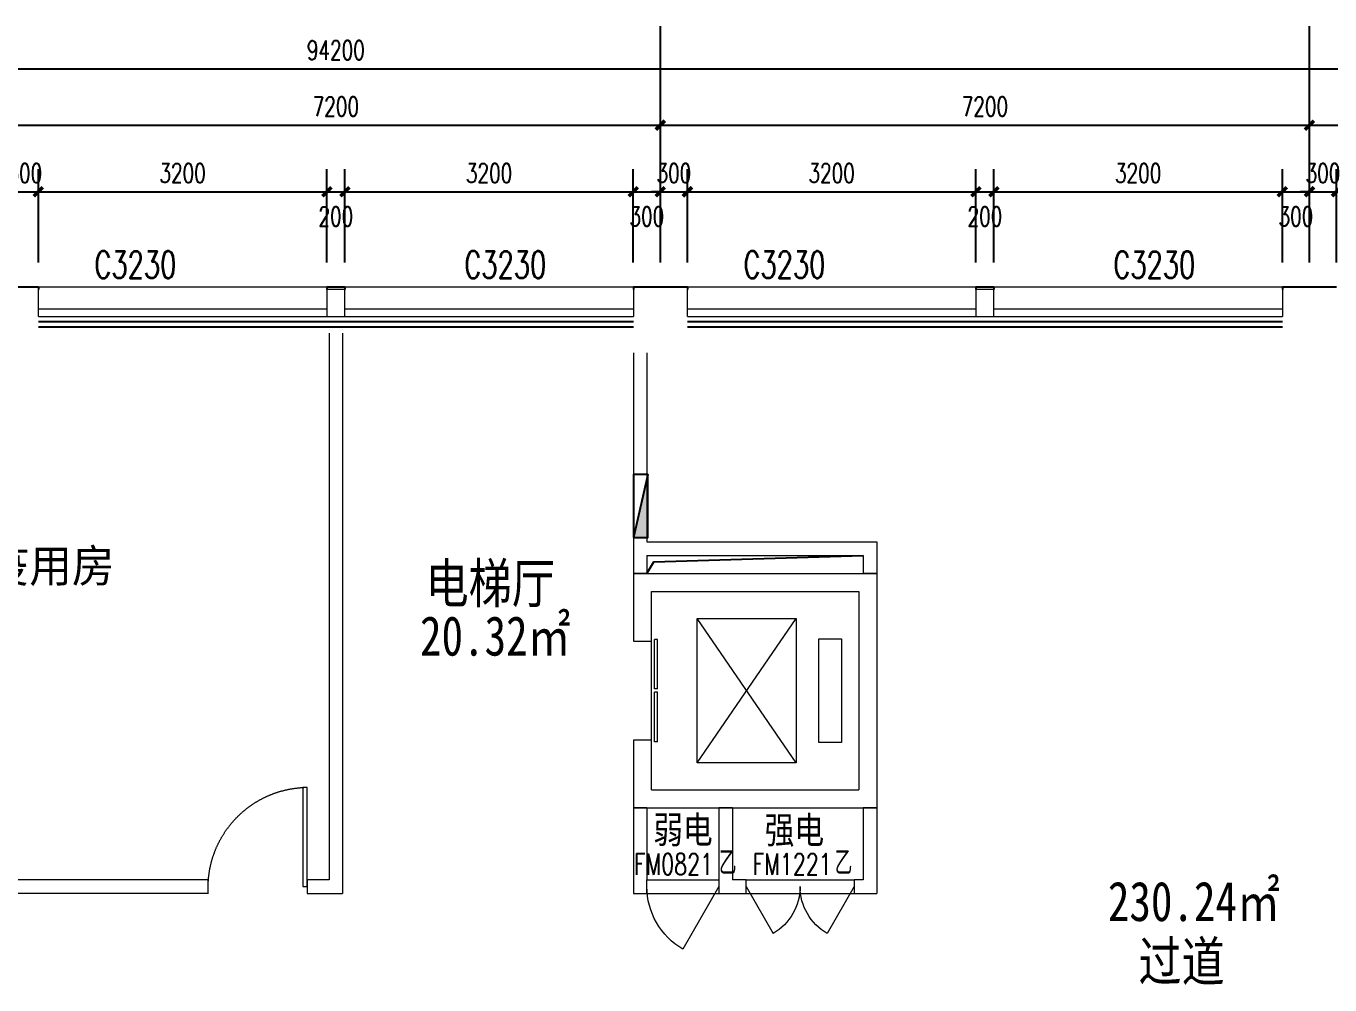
# Model space of a CAD drawing. Header units: millimetres. Extents: x 164760 to 3716174, y -1766400 to 11969.
# Drawn here: x 3509659 to 3524122, y -1753466 to -1742826 of the extents above; entities that cross this region are included whole.
import ezdxf

# ---------------------------------------------------------------- set-up
doc = ezdxf.new("R2010")
doc.units = ezdxf.units.MM
doc.header["$LTSCALE"] = 1000
doc.linetypes.add('HIDDEN', pattern=[0.375, 0.25, -0.125, 0, 0])
doc.layers.get('0').update_dxf_attribs({"color": 253, "linetype": 'CONTINUOUS'})
doc.layers.get('Defpoints').update_dxf_attribs({"color": 250, "linetype": 'CONTINUOUS', "lineweight": 0})
for name, color, linetype in [('3', 253, 'CONTINUOUS'), ('AXIS', 253, 'CONTINUOUS'), ('FC-Text Annotation', 253, 'CONTINUOUS'), ('PUB_DIM', 253, 'CONTINUOUS'), ('PUB_TEXT', 253, 'CONTINUOUS'), ('SURFACE', 253, 'CONTINUOUS'), ('w-消火栓', 253, 'CONTINUOUS'), ('WINDOW_TEXT', 253, 'CONTINUOUS')]:
    doc.layers.add(name, color=color, linetype=linetype)
for name, color, linetype, lineweight in [('DOOR【门】', 253, 'CONTINUOUS', 0), ('FF-Text【平面文字】', 253, 'CONTINUOUS', 0), ('STAIR', 253, 'CONTINUOUS', 0), ('WALL', 253, 'CONTINUOUS', 0), ('Wall【墙体】', 253, 'CONTINUOUS', 0), ('WINDOW', 253, 'CONTINUOUS', 0)]:
    doc.layers.add(name, color=color, linetype=linetype, lineweight=lineweight)
doc.styles.add('_TCH_DIM_T3', font='SIMPLEX', dxfattribs={"width": 0.705882, "bigfont": 'GBCBIG'})
doc.styles.add('_TCH_WINDOW', font='SIMPLEX', dxfattribs={"bigfont": 'GBCBIG'})
doc.styles.get("Standard").update_dxf_attribs({"font": 'GBENOR', "bigfont": 'GBCBIG'})
doc.styles.add('宋体', font='', dxfattribs={"width": 0.7})
doc.styles.add('文字', font='')
doc.styles.get('宋体').set_extended_font_data('SimSun')
doc.styles.get('文字').set_extended_font_data('SimSun')
doc.dimstyles.new('_TCH_ARCH&&100', dxfattribs={"dimtxt": 212.5, "dimasz": 100, "dimexe": 250, "dimexo": 300, "dimgap": 100, "dimtad": 1, "dimdec": 0, "dimzin": 0, "dimdsep": 46, "dimtxsty": '_TCH_DIM_T3', "dimblk": 'ARCHTICK', "dimcen": 0.09, "dimclrt": 7, "dimazin": 2, "dimtfac": 1, "dimtdec": 0, "dimtix": 1, "dimtmove": 2, "dimatfit": 3, "dimtolj": 1, "dimtzin": 0, "dimarcsym": 0})

# ---------------------------------------------------------------- blocks, each defined once
blk = doc.blocks.new('$QC001_5')
blk.add_line((-325, 200), (325, 0))
blk.add_lwpolyline([(325, 0), (325, 200), (-325, 200), (-325, 0)], close=True)
blk.add_solid([(-325, 200), (325, 200), (-325, 200), (325, 0)])
at = {"flags": 1}
for tag in ['UNIT', 'WHAT', 'SPEC']:
    blk.add_attdef(tag, (0, 0), '', height=0.001, dxfattribs=at)
blk = doc.blocks.new('_ArchTick')
at = {"color": 2, "linetype": 'ByBlock', "const_width": 0.4}
blk.add_lwpolyline([(-0.5, -0.5), (0.5, 0.5)], dxfattribs=at)
blk = doc.blocks.new('*D299')
at = {"layer": 'Defpoints', "color": 0, "transparency": 16777216}
for p in [(3509795, -1744664), (3509495, -1745749), (3509795, -1745749)]:
    blk.add_point(p, dxfattribs=at)
at = {"layer": 'PUB_DIM', "color": 0, "lineweight": -2, "transparency": 16777216}
for p, q in [((3509495, -1745449), (3509495, -1744414)), ((3509795, -1745449), (3509795, -1744414)), ((3509495, -1744664), (3509395, -1744664)), ((3509495, -1744664), (3509795, -1744664)), ((3509795, -1744664), (3509895, -1744664))]:
    blk.add_line(p, q, dxfattribs=at)
at = {"layer": 'PUB_DIM', "color": 0, "lineweight": -2, "transparency": 16777216, "xscale": 100, "yscale": 100, "zscale": 100}
blk.add_blockref('_ArchTick', (3509495, -1744664), dxfattribs=at)
at = {"layer": 'PUB_DIM', "color": 0, "lineweight": -2, "transparency": 16777216, "xscale": 100, "yscale": 100, "zscale": 100, "rotation": 180}
blk.add_blockref('_ArchTick', (3509795, -1744664), dxfattribs=at)
at = {"layer": 'PUB_DIM', "color": 7, "transparency": 16777216, "insert": (3509645, -1744457), "char_height": 212.5, "attachment_point": 5, "style": '_TCH_DIM_T3'}
blk.add_mtext('\\A1;300', dxfattribs=at)
blk = doc.blocks.new('*D300')
at = {"layer": 'Defpoints', "color": 0, "transparency": 16777216}
for p in [(3512995, -1744664), (3509795, -1745749), (3512995, -1745749)]:
    blk.add_point(p, dxfattribs=at)
at = {"layer": 'PUB_DIM', "color": 0, "lineweight": -2, "transparency": 16777216}
for p, q in [((3509795, -1745449), (3509795, -1744414)), ((3512995, -1745449), (3512995, -1744414)), ((3509795, -1744664), (3512995, -1744664))]:
    blk.add_line(p, q, dxfattribs=at)
at = {"layer": 'PUB_DIM', "color": 0, "lineweight": -2, "transparency": 16777216, "xscale": 100, "yscale": 100, "zscale": 100, "rotation": 180}
blk.add_blockref('_ArchTick', (3509795, -1744664), dxfattribs=at)
at = {"layer": 'PUB_DIM', "color": 0, "lineweight": -2, "transparency": 16777216, "xscale": 100, "yscale": 100, "zscale": 100}
blk.add_blockref('_ArchTick', (3512995, -1744664), dxfattribs=at)
at = {"layer": 'PUB_DIM', "color": 7, "transparency": 16777216, "insert": (3511395, -1744457), "char_height": 212.5, "attachment_point": 5, "style": '_TCH_DIM_T3'}
blk.add_mtext('\\A1;3200', dxfattribs=at)
blk = doc.blocks.new('*D301')
at = {"layer": 'Defpoints', "color": 0, "transparency": 16777216}
for p in [(3513195, -1744664), (3512995, -1745749), (3513195, -1745749)]:
    blk.add_point(p, dxfattribs=at)
at = {"layer": 'PUB_DIM', "color": 0, "lineweight": -2, "transparency": 16777216}
for p, q in [((3512995, -1745449), (3512995, -1744414)), ((3513195, -1745449), (3513195, -1744414)), ((3512995, -1744664), (3513195, -1744664))]:
    blk.add_line(p, q, dxfattribs=at)
at = {"layer": 'PUB_DIM', "color": 0, "lineweight": -2, "transparency": 16777216, "xscale": 100, "yscale": 100, "zscale": 100, "rotation": 180}
blk.add_blockref('_ArchTick', (3512995, -1744664), dxfattribs=at)
at = {"layer": 'PUB_DIM', "color": 0, "lineweight": -2, "transparency": 16777216, "xscale": 100, "yscale": 100, "zscale": 100}
blk.add_blockref('_ArchTick', (3513195, -1744664), dxfattribs=at)
at = {"layer": 'PUB_DIM', "color": 7, "transparency": 16777216, "insert": (3513095, -1744939), "char_height": 212.5, "attachment_point": 5, "style": '_TCH_DIM_T3'}
blk.add_mtext('\\A1;200', dxfattribs=at)
blk = doc.blocks.new('*D302')
at = {"layer": 'Defpoints', "color": 0, "transparency": 16777216}
for p in [(3516395, -1744664), (3513195, -1745749), (3516395, -1745749)]:
    blk.add_point(p, dxfattribs=at)
at = {"layer": 'PUB_DIM', "color": 0, "lineweight": -2, "transparency": 16777216}
for p, q in [((3513195, -1745449), (3513195, -1744414)), ((3516395, -1745449), (3516395, -1744414)), ((3513195, -1744664), (3516395, -1744664))]:
    blk.add_line(p, q, dxfattribs=at)
at = {"layer": 'PUB_DIM', "color": 0, "lineweight": -2, "transparency": 16777216, "xscale": 100, "yscale": 100, "zscale": 100, "rotation": 180}
blk.add_blockref('_ArchTick', (3513195, -1744664), dxfattribs=at)
at = {"layer": 'PUB_DIM', "color": 0, "lineweight": -2, "transparency": 16777216, "xscale": 100, "yscale": 100, "zscale": 100}
blk.add_blockref('_ArchTick', (3516395, -1744664), dxfattribs=at)
at = {"layer": 'PUB_DIM', "color": 7, "transparency": 16777216, "insert": (3514795, -1744457), "char_height": 212.5, "attachment_point": 5, "style": '_TCH_DIM_T3'}
blk.add_mtext('\\A1;3200', dxfattribs=at)
blk = doc.blocks.new('*D303')
at = {"layer": 'Defpoints', "color": 0, "transparency": 16777216}
for p in [(3516695, -1744664), (3516395, -1745749), (3516695, -1745749)]:
    blk.add_point(p, dxfattribs=at)
at = {"layer": 'PUB_DIM', "color": 0, "lineweight": -2, "transparency": 16777216}
for p, q in [((3516395, -1745449), (3516395, -1744414)), ((3516695, -1745449), (3516695, -1744414)), ((3516395, -1744664), (3516695, -1744664))]:
    blk.add_line(p, q, dxfattribs=at)
at = {"layer": 'PUB_DIM', "color": 0, "lineweight": -2, "transparency": 16777216, "xscale": 100, "yscale": 100, "zscale": 100, "rotation": 180}
blk.add_blockref('_ArchTick', (3516395, -1744664), dxfattribs=at)
at = {"layer": 'PUB_DIM', "color": 0, "lineweight": -2, "transparency": 16777216, "xscale": 100, "yscale": 100, "zscale": 100}
blk.add_blockref('_ArchTick', (3516695, -1744664), dxfattribs=at)
at = {"layer": 'PUB_DIM', "color": 7, "transparency": 16777216, "insert": (3516545, -1744939), "char_height": 212.5, "attachment_point": 5, "style": '_TCH_DIM_T3'}
blk.add_mtext('\\A1;300', dxfattribs=at)
blk = doc.blocks.new('*D304')
at = {"layer": 'Defpoints', "color": 0, "transparency": 16777216}
for p in [(3516995, -1744664), (3516695, -1745749), (3516995, -1745749)]:
    blk.add_point(p, dxfattribs=at)
at = {"layer": 'PUB_DIM', "color": 0, "lineweight": -2, "transparency": 16777216}
for p, q in [((3516695, -1745449), (3516695, -1744414)), ((3516995, -1745449), (3516995, -1744414)), ((3516695, -1744664), (3516595, -1744664)), ((3516695, -1744664), (3516995, -1744664)), ((3516995, -1744664), (3517095, -1744664))]:
    blk.add_line(p, q, dxfattribs=at)
at = {"layer": 'PUB_DIM', "color": 0, "lineweight": -2, "transparency": 16777216, "xscale": 100, "yscale": 100, "zscale": 100}
blk.add_blockref('_ArchTick', (3516695, -1744664), dxfattribs=at)
at = {"layer": 'PUB_DIM', "color": 0, "lineweight": -2, "transparency": 16777216, "xscale": 100, "yscale": 100, "zscale": 100, "rotation": 180}
blk.add_blockref('_ArchTick', (3516995, -1744664), dxfattribs=at)
at = {"layer": 'PUB_DIM', "color": 7, "transparency": 16777216, "insert": (3516845, -1744457), "char_height": 212.5, "attachment_point": 5, "style": '_TCH_DIM_T3'}
blk.add_mtext('\\A1;300', dxfattribs=at)
blk = doc.blocks.new('*D305')
at = {"layer": 'Defpoints', "color": 0, "transparency": 16777216}
for p in [(3520195, -1744664), (3516995, -1745749), (3520195, -1745749)]:
    blk.add_point(p, dxfattribs=at)
at = {"layer": 'PUB_DIM', "color": 0, "lineweight": -2, "transparency": 16777216}
for p, q in [((3516995, -1745449), (3516995, -1744414)), ((3520195, -1745449), (3520195, -1744414)), ((3516995, -1744664), (3520195, -1744664))]:
    blk.add_line(p, q, dxfattribs=at)
at = {"layer": 'PUB_DIM', "color": 0, "lineweight": -2, "transparency": 16777216, "xscale": 100, "yscale": 100, "zscale": 100, "rotation": 180}
blk.add_blockref('_ArchTick', (3516995, -1744664), dxfattribs=at)
at = {"layer": 'PUB_DIM', "color": 0, "lineweight": -2, "transparency": 16777216, "xscale": 100, "yscale": 100, "zscale": 100}
blk.add_blockref('_ArchTick', (3520195, -1744664), dxfattribs=at)
at = {"layer": 'PUB_DIM', "color": 7, "transparency": 16777216, "insert": (3518595, -1744457), "char_height": 212.5, "attachment_point": 5, "style": '_TCH_DIM_T3'}
blk.add_mtext('\\A1;3200', dxfattribs=at)
blk = doc.blocks.new('*D306')
at = {"layer": 'Defpoints', "color": 0, "transparency": 16777216}
for p in [(3520395, -1744664), (3520195, -1745749), (3520395, -1745749)]:
    blk.add_point(p, dxfattribs=at)
at = {"layer": 'PUB_DIM', "color": 0, "lineweight": -2, "transparency": 16777216}
for p, q in [((3520195, -1745449), (3520195, -1744414)), ((3520395, -1745449), (3520395, -1744414)), ((3520195, -1744664), (3520395, -1744664))]:
    blk.add_line(p, q, dxfattribs=at)
at = {"layer": 'PUB_DIM', "color": 0, "lineweight": -2, "transparency": 16777216, "xscale": 100, "yscale": 100, "zscale": 100, "rotation": 180}
blk.add_blockref('_ArchTick', (3520195, -1744664), dxfattribs=at)
at = {"layer": 'PUB_DIM', "color": 0, "lineweight": -2, "transparency": 16777216, "xscale": 100, "yscale": 100, "zscale": 100}
blk.add_blockref('_ArchTick', (3520395, -1744664), dxfattribs=at)
at = {"layer": 'PUB_DIM', "color": 7, "transparency": 16777216, "insert": (3520295, -1744939), "char_height": 212.5, "attachment_point": 5, "style": '_TCH_DIM_T3'}
blk.add_mtext('\\A1;200', dxfattribs=at)
blk = doc.blocks.new('*D307')
at = {"layer": 'Defpoints', "color": 0, "transparency": 16777216}
for p in [(3523595, -1744664), (3520395, -1745749), (3523595, -1745749)]:
    blk.add_point(p, dxfattribs=at)
at = {"layer": 'PUB_DIM', "color": 0, "lineweight": -2, "transparency": 16777216}
for p, q in [((3520395, -1745449), (3520395, -1744414)), ((3523595, -1745449), (3523595, -1744414)), ((3520395, -1744664), (3523595, -1744664))]:
    blk.add_line(p, q, dxfattribs=at)
at = {"layer": 'PUB_DIM', "color": 0, "lineweight": -2, "transparency": 16777216, "xscale": 100, "yscale": 100, "zscale": 100, "rotation": 180}
blk.add_blockref('_ArchTick', (3520395, -1744664), dxfattribs=at)
at = {"layer": 'PUB_DIM', "color": 0, "lineweight": -2, "transparency": 16777216, "xscale": 100, "yscale": 100, "zscale": 100}
blk.add_blockref('_ArchTick', (3523595, -1744664), dxfattribs=at)
at = {"layer": 'PUB_DIM', "color": 7, "transparency": 16777216, "insert": (3521995, -1744457), "char_height": 212.5, "attachment_point": 5, "style": '_TCH_DIM_T3'}
blk.add_mtext('\\A1;3200', dxfattribs=at)
blk = doc.blocks.new('*D308')
at = {"layer": 'Defpoints', "color": 0, "transparency": 16777216}
for p in [(3523895, -1744664), (3523595, -1745749), (3523895, -1745749)]:
    blk.add_point(p, dxfattribs=at)
at = {"layer": 'PUB_DIM', "color": 0, "lineweight": -2, "transparency": 16777216}
for p, q in [((3523595, -1745449), (3523595, -1744414)), ((3523895, -1745449), (3523895, -1744414)), ((3523595, -1744664), (3523895, -1744664))]:
    blk.add_line(p, q, dxfattribs=at)
at = {"layer": 'PUB_DIM', "color": 0, "lineweight": -2, "transparency": 16777216, "xscale": 100, "yscale": 100, "zscale": 100, "rotation": 180}
blk.add_blockref('_ArchTick', (3523595, -1744664), dxfattribs=at)
at = {"layer": 'PUB_DIM', "color": 0, "lineweight": -2, "transparency": 16777216, "xscale": 100, "yscale": 100, "zscale": 100}
blk.add_blockref('_ArchTick', (3523895, -1744664), dxfattribs=at)
at = {"layer": 'PUB_DIM', "color": 7, "transparency": 16777216, "insert": (3523745, -1744939), "char_height": 212.5, "attachment_point": 5, "style": '_TCH_DIM_T3'}
blk.add_mtext('\\A1;300', dxfattribs=at)
blk = doc.blocks.new('*D309')
at = {"layer": 'Defpoints', "color": 0, "transparency": 16777216}
for p in [(3524195, -1744664), (3523895, -1745749), (3524195, -1745749)]:
    blk.add_point(p, dxfattribs=at)
at = {"layer": 'PUB_DIM', "color": 0, "lineweight": -2, "transparency": 16777216}
for p, q in [((3523895, -1745449), (3523895, -1744414)), ((3524195, -1745449), (3524195, -1744414)), ((3523895, -1744664), (3523795, -1744664)), ((3523895, -1744664), (3524195, -1744664)), ((3524195, -1744664), (3524295, -1744664))]:
    blk.add_line(p, q, dxfattribs=at)
at = {"layer": 'PUB_DIM', "color": 0, "lineweight": -2, "transparency": 16777216, "xscale": 100, "yscale": 100, "zscale": 100}
blk.add_blockref('_ArchTick', (3523895, -1744664), dxfattribs=at)
at = {"layer": 'PUB_DIM', "color": 0, "lineweight": -2, "transparency": 16777216, "xscale": 100, "yscale": 100, "zscale": 100, "rotation": 180}
blk.add_blockref('_ArchTick', (3524195, -1744664), dxfattribs=at)
at = {"layer": 'PUB_DIM', "color": 7, "transparency": 16777216, "insert": (3524045, -1744457), "char_height": 212.5, "attachment_point": 5, "style": '_TCH_DIM_T3'}
blk.add_mtext('\\A1;300', dxfattribs=at)
blk = doc.blocks.new('*D314')
at = {"layer": 'AXIS', "color": 0, "lineweight": -2, "transparency": 16777216}
for p, q in [((3523895, -1744780), (3523895, -1743675)), ((3531095, -1744780), (3531095, -1743675)), ((3523895, -1743925), (3531095, -1743925))]:
    blk.add_line(p, q, dxfattribs=at)
at = {"layer": 'Defpoints', "color": 0, "transparency": 16777216}
for p in [(3531095, -1743925), (3523895, -1745080), (3531095, -1745080)]:
    blk.add_point(p, dxfattribs=at)
at = {"layer": 'AXIS', "color": 0, "lineweight": -2, "transparency": 16777216, "xscale": 100, "yscale": 100, "zscale": 100, "rotation": 180}
blk.add_blockref('_ArchTick', (3523895, -1743925), dxfattribs=at)
at = {"layer": 'AXIS', "color": 0, "lineweight": -2, "transparency": 16777216, "xscale": 100, "yscale": 100, "zscale": 100}
blk.add_blockref('_ArchTick', (3531095, -1743925), dxfattribs=at)
at = {"layer": 'AXIS', "color": 7, "transparency": 16777216, "insert": (3527495, -1743718), "char_height": 212.5, "attachment_point": 5, "style": '_TCH_DIM_T3'}
blk.add_mtext('\\A1;7200', dxfattribs=at)
blk = doc.blocks.new('*D315')
at = {"layer": 'AXIS', "color": 0, "lineweight": -2, "transparency": 16777216}
for p, q in [((3516695, -1744780), (3516695, -1743675)), ((3523895, -1744780), (3523895, -1743675)), ((3516695, -1743925), (3523895, -1743925))]:
    blk.add_line(p, q, dxfattribs=at)
at = {"layer": 'Defpoints', "color": 0, "transparency": 16777216}
for p in [(3523895, -1743925), (3516695, -1745080), (3523895, -1745080)]:
    blk.add_point(p, dxfattribs=at)
at = {"layer": 'AXIS', "color": 0, "lineweight": -2, "transparency": 16777216, "xscale": 100, "yscale": 100, "zscale": 100, "rotation": 180}
blk.add_blockref('_ArchTick', (3516695, -1743925), dxfattribs=at)
at = {"layer": 'AXIS', "color": 0, "lineweight": -2, "transparency": 16777216, "xscale": 100, "yscale": 100, "zscale": 100}
blk.add_blockref('_ArchTick', (3523895, -1743925), dxfattribs=at)
at = {"layer": 'AXIS', "color": 7, "transparency": 16777216, "insert": (3520295, -1743718), "char_height": 212.5, "attachment_point": 5, "style": '_TCH_DIM_T3'}
blk.add_mtext('\\A1;7200', dxfattribs=at)
blk = doc.blocks.new('*D316')
at = {"layer": 'AXIS', "color": 0, "lineweight": -2, "transparency": 16777216}
for p, q in [((3509495, -1744780), (3509495, -1743675)), ((3516695, -1744780), (3516695, -1743675)), ((3509495, -1743925), (3516695, -1743925))]:
    blk.add_line(p, q, dxfattribs=at)
at = {"layer": 'Defpoints', "color": 0, "transparency": 16777216}
for p in [(3516695, -1743925), (3509495, -1745080), (3516695, -1745080)]:
    blk.add_point(p, dxfattribs=at)
at = {"layer": 'AXIS', "color": 0, "lineweight": -2, "transparency": 16777216, "xscale": 100, "yscale": 100, "zscale": 100, "rotation": 180}
blk.add_blockref('_ArchTick', (3509495, -1743925), dxfattribs=at)
at = {"layer": 'AXIS', "color": 0, "lineweight": -2, "transparency": 16777216, "xscale": 100, "yscale": 100, "zscale": 100}
blk.add_blockref('_ArchTick', (3516695, -1743925), dxfattribs=at)
at = {"layer": 'AXIS', "color": 7, "transparency": 16777216, "insert": (3513095, -1743718), "char_height": 212.5, "attachment_point": 5, "style": '_TCH_DIM_T3'}
blk.add_mtext('\\A1;7200', dxfattribs=at)
blk = doc.blocks.new('*D225')
at = {"layer": 'AXIS', "color": 0, "lineweight": -2, "transparency": 16777216}
for p, q in [((3465995, -1744820), (3465995, -1743050)), ((3560195, -1744820), (3560195, -1743050)), ((3465995, -1743300), (3560195, -1743300))]:
    blk.add_line(p, q, dxfattribs=at)
at = {"layer": 'Defpoints', "color": 0, "transparency": 16777216}
for p in [(3560195, -1743300), (3465995, -1745120), (3560195, -1745120)]:
    blk.add_point(p, dxfattribs=at)
at = {"layer": 'AXIS', "color": 0, "lineweight": -2, "transparency": 16777216, "xscale": 100, "yscale": 100, "zscale": 100, "rotation": 180}
blk.add_blockref('_ArchTick', (3465995, -1743300), dxfattribs=at)
at = {"layer": 'AXIS', "color": 0, "lineweight": -2, "transparency": 16777216, "xscale": 100, "yscale": 100, "zscale": 100}
blk.add_blockref('_ArchTick', (3560195, -1743300), dxfattribs=at)
at = {"layer": 'AXIS', "color": 7, "transparency": 16777216, "insert": (3513095, -1743093), "char_height": 212.5, "attachment_point": 5, "style": '_TCH_DIM_T3'}
blk.add_mtext('\\A1;94200', dxfattribs=at)
blk = doc.blocks.new('$TCHSYS$LDOR22D')
for p, q in [((-0.517, 0.833), (-0.017, 0.833)), ((-0.517, 0.833), (-0.517, 0.667)), ((-0.017, 0.833), (-0.017, 0.667)), ((0.017, 0.833), (0.017, 0.667)), ((0.017, 0.833), (0.517, 0.833)), ((0.517, 0.833), (0.517, 0.667)), ((-0.517, 0.667), (-0.017, 0.667)), ((0.017, 0.667), (0.517, 0.667)), ((-0.5, 0.5), (0.5, 0.5))]:
    blk.add_line(p, q)
blk = doc.blocks.new('$WINLIB2D$00000004')
for p, q in [((-0.5, 0.5), (0.5, 0.5)), ((-0.5, 0.5), (-0.5, -0.5)), ((0.5, -0.5), (0.5, 0.5)), ((-0.5, 0.2406), (0.5, 0.2406)), ((-0.5, -0.5), (0.5, -0.5))]:
    blk.add_line(p, q)
blk = doc.blocks.new('$DorLib2D$00000214')
at = {"color": 0}
blk.add_line((0.5, 0), (0, 0.866), dxfattribs=at)
blk.add_arc((0.5, 0), 1, 120, 180, dxfattribs=at)
blk = doc.blocks.new('$DorLib2D$00000215')
at = {"color": 0}
for p, q in [((-0.5, 0), (-0.25, 0.433)), ((0.5, 0), (0.25, 0.433))]:
    blk.add_line(p, q, dxfattribs=at)
for centre, start, end in [((-0.5, 0), 0, 60), ((0.5, 0), 120, 180)]:
    blk.add_arc(centre, 0.5, start, end, dxfattribs=at)
blk = doc.blocks.new('DOOR_D01')
at = {"layer": 'DOOR【门】'}
blk.add_lwpolyline([(-0.456, 1), (-0.456, 0), (-0.5, 0), (-0.5, 1)], close=True, dxfattribs=at)
at = {"layer": 'DOOR【门】', "color": 8, "linetype": 'HIDDEN', "ltscale": 15}
blk.add_arc((-0.511, -0.01), 1.011, 0.5915, 87.4664, dxfattribs=at)

msp = doc.modelspace()

# ---------------------------------------------------------------- linework, layer by layer
at = {"layer": '3'}
for p, q in [((3516395.3, -1746108.6), (3509795.3, -1746108.6)), ((3516395.3, -1746168.6), (3509795.3, -1746168.6)), ((3523595.3, -1746108.6), (3516995.3, -1746108.6)), ((3523595.3, -1746168.6), (3516995.3, -1746168.6))]:
    msp.add_line(p, q, dxfattribs=at)
msp.add_lwpolyline([(3516545.3, -1748900.2), (3516621.2, -1748770.4), (3518945.3, -1748700.2)], dxfattribs=at)
at = {"layer": 'AXIS'}
for p, q in [((3516695.3, -1744422.7), (3516695.3, -1742825.5)), ((3523895.3, -1744422.7), (3523895.3, -1742825.5))]:
    msp.add_line(p, q, dxfattribs=at)
at = {"layer": 'STAIR'}
for p, q in [((3517102.5, -1751000.2), (3518202.5, -1749400.2)), ((3518202.5, -1751000.2), (3517102.5, -1749400.2)), ((3517102.5, -1749400.2), (3518202.5, -1749400.2)), ((3517102.5, -1751000.2), (3517102.5, -1749400.2)), ((3518202.5, -1749400.2), (3518202.5, -1751000.2)), ((3518452.5, -1749625.2), (3518702.5, -1749625.2)), ((3518452.5, -1750775.2), (3518452.5, -1749625.2)), ((3518702.5, -1749625.2), (3518702.5, -1750775.2)), ((3518702.5, -1750775.2), (3518452.5, -1750775.2)), ((3518202.5, -1751000.2), (3517102.5, -1751000.2))]:
    msp.add_line(p, q, dxfattribs=at)
at = {"layer": 'SURFACE'}
for p, q in [((3509495.3, -1745718.6), (3509795.3, -1745718.6)), ((3509795.3, -1745718.6), (3509795.3, -1745748.6)), ((3512995.3, -1745718.6), (3512995.3, -1745748.6)), ((3512995.3, -1745718.6), (3513195.3, -1745718.6)), ((3513195.3, -1745718.6), (3513195.3, -1745748.6)), ((3516395.3, -1745718.6), (3516395.3, -1745748.6)), ((3516395.3, -1745718.6), (3516695.3, -1745718.6)), ((3516695.3, -1745718.6), (3516995.3, -1745718.6)), ((3516995.3, -1745718.6), (3516995.3, -1745748.6)), ((3520195.3, -1745718.6), (3520195.3, -1745748.6)), ((3520195.3, -1745718.6), (3520395.3, -1745718.6)), ((3520395.3, -1745718.6), (3520395.3, -1745748.6)), ((3523595.3, -1745718.6), (3523595.3, -1745748.6)), ((3523595.3, -1745718.6), (3523895.3, -1745718.6)), ((3523895.3, -1745718.6), (3524195.3, -1745718.6))]:
    msp.add_line(p, q, dxfattribs=at)
at = {"layer": 'WALL'}
for p, q in [((3513195.3, -1745748.6), (3512995.3, -1745748.6)), ((3512995.3, -1745748.6), (3512995.3, -1746048.6)), ((3513195.3, -1746048.6), (3513195.3, -1745748.6)), ((3520395.3, -1745748.6), (3520195.3, -1745748.6)), ((3520195.3, -1745748.6), (3520195.3, -1746048.6)), ((3520395.3, -1746048.6), (3520395.3, -1745748.6)), ((3512995.3, -1746048.6), (3513195.3, -1746048.6)), ((3520195.3, -1746048.6), (3520395.3, -1746048.6)), ((3516395.3, -1748900.2), (3519095.3, -1748900.2)), ((3516395.3, -1748900.2), (3516395.3, -1749650.2)), ((3519095.3, -1748900.2), (3519095.3, -1751500.2)), ((3516595.3, -1749100.2), (3518895.3, -1749100.2)), ((3516595.3, -1749650.2), (3516595.3, -1749100.2)), ((3518895.3, -1749100.2), (3518895.3, -1751300.2)), ((3516395.3, -1749650.2), (3516595.3, -1749650.2)), ((3516595.3, -1750750.2), (3516395.3, -1750750.2)), ((3516395.3, -1750750.2), (3516395.3, -1751500.2)), ((3516595.3, -1751300.2), (3516595.3, -1750750.2)), ((3516595.3, -1751300.2), (3518895.3, -1751300.2)), ((3516395.3, -1751500.2), (3519095.3, -1751500.2))]:
    msp.add_line(p, q, dxfattribs=at)
at = {"layer": 'Wall【墙体】', "color": 6}
for p, q in [((3513020.3, -1746234.1), (3513020.3, -1752300.2)), ((3513170.3, -1746234.1), (3513170.3, -1752450.2)), ((3516395.3, -1746450.2), (3516395.3, -1748625.2)), ((3516545.3, -1746450.2), (3516545.3, -1748550.2)), ((3516395.3, -1748625.2), (3516395.3, -1748900.2)), ((3516545.3, -1748550.2), (3519095.3, -1748550.2)), ((3519095.3, -1748550.2), (3519095.3, -1748900.2)), ((3516545.3, -1748700.2), (3518945.3, -1748700.2)), ((3516545.3, -1748700.2), (3516545.3, -1748900.2)), ((3518945.3, -1748700.2), (3518945.3, -1748900.2)), ((3516545.3, -1748900.2), (3516395.3, -1748900.2)), ((3519095.3, -1748900.2), (3518945.3, -1748900.2)), ((3516395.3, -1751500.2), (3516395.3, -1752450.2)), ((3516545.3, -1751500.2), (3516395.3, -1751500.2)), ((3516545.3, -1751500.2), (3516545.3, -1752300.2)), ((3517345.3, -1751500.2), (3517345.3, -1752300.2)), ((3517495.3, -1751500.2), (3517345.3, -1751500.2)), ((3517495.3, -1751500.2), (3517495.3, -1752300.2)), ((3518945.3, -1751500.2), (3518945.3, -1752300.2)), ((3519095.3, -1751500.2), (3518945.3, -1751500.2)), ((3519095.3, -1751500.2), (3519095.3, -1752450.2)), ((3511681.6, -1752300.2), (3503850.6, -1752300.2)), ((3511678.3, -1752450.2), (3511678.3, -1752300.2)), ((3513020.3, -1752300.2), (3512778.3, -1752300.2)), ((3512778.3, -1752300.2), (3512778.3, -1752450.2)), ((3516545.3, -1752450.2), (3516545.3, -1752300.2)), ((3517345.3, -1752300.2), (3517345.3, -1752450.2)), ((3517645.3, -1752300.2), (3517495.3, -1752300.2)), ((3517645.3, -1752450.2), (3517645.3, -1752300.2)), ((3518945.3, -1752300.2), (3518845.3, -1752300.2)), ((3518845.3, -1752300.2), (3518845.3, -1752450.2)), ((3511681.6, -1752450.2), (3503852.1, -1752450.2)), ((3512778.3, -1752450.2), (3513170.3, -1752450.2)), ((3516395.3, -1752450.2), (3516545.3, -1752450.2)), ((3517345.3, -1752450.2), (3517420.3, -1752450.2)), ((3517420.3, -1752450.2), (3517645.3, -1752450.2)), ((3518845.3, -1752450.2), (3519095.3, -1752450.2))]:
    msp.add_line(p, q, dxfattribs=at)
at = {"layer": 'WINDOW'}
for p, q in [((3516545.3, -1752300.2), (3517345.3, -1752300.2)), ((3517645.3, -1752300.2), (3518845.3, -1752300.2)), ((3516545.3, -1752450.2), (3517345.3, -1752450.2)), ((3517645.3, -1752450.2), (3518845.3, -1752450.2))]:
    msp.add_line(p, q, dxfattribs=at)

# ---------------------------------------------------------------- block references
at = {"xscale": -1100, "yscale": 1100, "zscale": 1100}
msp.add_blockref('DOOR_D01', (3512228.3, -1752375.2), dxfattribs=at)
at = {"layer": 'w-消火栓', "xscale": 1.077000000048428, "yscale": 0.8000000000465661, "rotation": 270}
msp.add_blockref('$QC001_5', (3516395.3, -1748150.2), dxfattribs=at)
at = {"layer": 'WINDOW'}
ref = msp.add_blockref('$WINLIB2D$00000004', (3511395.3, -1745883.6), dxfattribs=dict(at, xscale=3200, yscale=-330, zscale=3200))
ref.add_attrib('A', 'C3230', (3510416.8, -1745622.4), dxfattribs={"layer": 'WINDOW_TEXT', "height": 297.5, "style": '_TCH_WINDOW', "width": 0.705882})
ref = msp.add_blockref('$WINLIB2D$00000004', (3514795.3, -1745883.6), dxfattribs=dict(at, xscale=3200, yscale=-330, zscale=3200))
ref.add_attrib('A', 'C3230', (3514520.1, -1745622.4), dxfattribs={"layer": 'WINDOW_TEXT', "height": 297.5, "style": '_TCH_WINDOW', "width": 0.705882})
ref = msp.add_blockref('$WINLIB2D$00000004', (3518595.3, -1745883.6), dxfattribs=dict(at, xscale=3200, yscale=-330, zscale=3200))
ref.add_attrib('A', 'C3230', (3517616.8, -1745622.4), dxfattribs={"layer": 'WINDOW_TEXT', "height": 297.5, "style": '_TCH_WINDOW', "width": 0.705882})
ref = msp.add_blockref('$WINLIB2D$00000004', (3521995.3, -1745883.6), dxfattribs=dict(at, xscale=3200, yscale=-330, zscale=3200))
ref.add_attrib('A', 'C3230', (3521720.1, -1745623), dxfattribs={"layer": 'WINDOW_TEXT', "height": 297.5, "style": '_TCH_WINDOW', "width": 0.705882})
at = {"layer": 'WINDOW', "xscale": -1100, "yscale": 200, "zscale": -1100, "rotation": 270}
msp.add_blockref('$TCHSYS$LDOR22D', (3516495.3, -1750200.2), dxfattribs=at)
at = {"layer": 'WINDOW'}
for name, p, xscale, yscale, zscale in [('$DorLib2D$00000214', (3516945.3, -1752375.2), 800, -800, 800), ('$DorLib2D$00000215', (3518245.3, -1752375.2), 1200, -1200, 1200)]:
    msp.add_blockref(name, p, dxfattribs=dict(at, xscale=xscale, yscale=yscale, zscale=zscale))

# ---------------------------------------------------------------- texts
at = {"layer": 'FC-Text Annotation', "style": '文字', "width": 0.8}
for s, p in [('电梯厅', (3514089.3, -1749228.1)), ('20.32㎡', (3514029, -1749812)), ('230.24㎡', (3521659.3, -1752757.6)), ('过道', (3521998.8, -1753425.7))]:
    msp.add_text(s, height=438.58, dxfattribs=at).set_placement(p)
at = {"layer": 'FF-Text【平面文字】', "style": '文字', "width": 0.95}
msp.add_text('旅客携带物检验检疫用房', height=364.552, dxfattribs=at).set_placement((3505443.1, -1748997.1, 0))
at = {"layer": 'PUB_TEXT', "style": '宋体', "width": 0.8}
for s, p in [('弱电', (3516615.8, -1751894.6)), ('强电', (3517852.3, -1751898.3))]:
    msp.add_text(s, height=302.11, dxfattribs=at).set_placement(p)
at = {"layer": 'WINDOW_TEXT', "style": '_TCH_WINDOW', "width": 0.705882}
for s, p in [('FM0821', (3516401.8, -1752245.2)), ('FM1221', (3517717.8, -1752245.2))]:
    msp.add_text(s, height=238, dxfattribs=at).set_placement(p)
at = {"layer": 'WINDOW_TEXT', "style": '_TCH_WINDOW'}
for p in [(3517345.8, -1752245.2), (3518629.8, -1752245.2)]:
    msp.add_text('乙', height=270.1, dxfattribs=at).set_placement(p)

# ---------------------------------------------------------------- dimensions: what is measured, and where the dimension line sits
at = {"layer": 'AXIS'}
for p1, p2, distance, picture, middle in [((3465995.3, -1745119.5), (3560195.3, -1745119.5), 1819.8, '*D225', (3513095.3, -1743093.5)), ((3509495.3, -1745080.1), (3516695.3, -1745080.1), 1155.3, '*D316', (3513095.3, -1743718.5)), ((3516695.3, -1745080.1), (3523895.3, -1745080.1), 1155.3, '*D315', (3520295.3, -1743718.5)), ((3523895.3, -1745080.1), (3531095.3, -1745080.1), 1155.3, '*D314', (3527495.3, -1743718.5))]:
    dim = msp.add_aligned_dim(p1=p1, p2=p2, distance=distance, dimstyle='_TCH_ARCH&&100', dxfattribs=at)
    dim.commit()
    dim.dimension.update_dxf_attribs({"geometry": picture, "text_midpoint": middle})
at = {"layer": 'PUB_DIM'}
for p1, p2, picture, middle in [((3509495.3, -1745748.6), (3509795.3, -1745748.6), '*D299', (3509645.3, -1744457.4)), ((3509795.3, -1745748.6), (3512995.3, -1745748.6), '*D300', (3511395.3, -1744457.4)), ((3513195.3, -1745748.6), (3516395.3, -1745748.6), '*D302', (3514795.3, -1744457.4)), ((3516695.3, -1745748.6), (3516995.3, -1745748.6), '*D304', (3516845.3, -1744457.4)), ((3516995.3, -1745748.6), (3520195.3, -1745748.6), '*D305', (3518595.3, -1744457.4)), ((3520395.3, -1745748.6), (3523595.3, -1745748.6), '*D307', (3521995.3, -1744457.4)), ((3523895.3, -1745748.6), (3524195.3, -1745748.6), '*D309', (3524045.3, -1744457.4))]:
    dim = msp.add_aligned_dim(p1=p1, p2=p2, distance=1085, dimstyle='_TCH_ARCH&&100', dxfattribs=at)
    dim.commit()
    dim.dimension.update_dxf_attribs({"geometry": picture, "text_midpoint": middle})
for base, p1, p2, picture, middle in [((3513195.3, -1744663.6), (3512995.3, -1745748.6), (3513195.3, -1745748.6), '*D301', (3513095.3, -1744938.6)), ((3516695.3, -1744663.6), (3516395.3, -1745748.6), (3516695.3, -1745748.6), '*D303', (3516545.3, -1744938.6)), ((3520395.3, -1744663.6), (3520195.3, -1745748.6), (3520395.3, -1745748.6), '*D306', (3520295.3, -1744938.6)), ((3523895.3, -1744663.6), (3523595.3, -1745748.6), (3523895.3, -1745748.6), '*D308', (3523745.3, -1744938.6))]:
    dim = msp.add_linear_dim(base=base, p1=p1, p2=p2, angle=0, dimstyle='_TCH_ARCH&&100', dxfattribs=at)
    dim.commit()
    dim.dimension.update_dxf_attribs({"geometry": picture, "text_midpoint": middle, "dimtype": 129})

doc.saveas('drawing.dxf')
